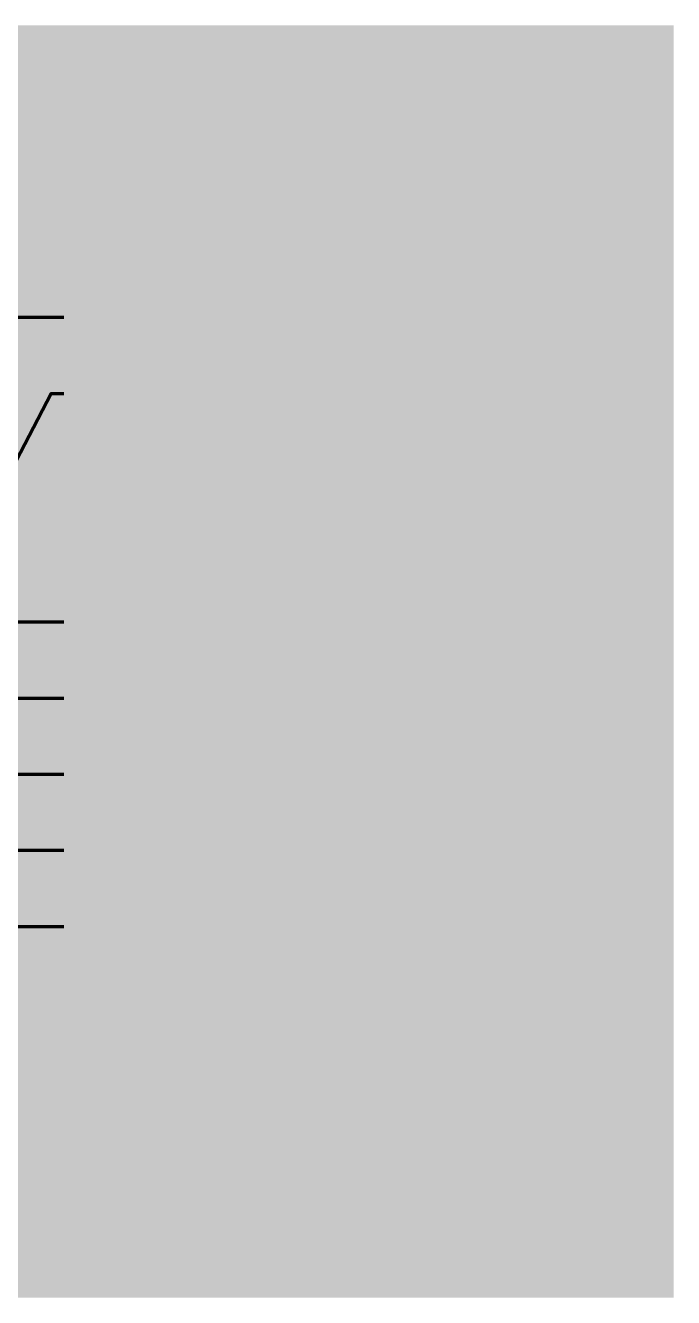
# Model space of a CAD drawing. Header units: millimetres. Extents: x 0 to 207, y 0 to 141.
# Drawn here: x 134.7 to 206.7, y 0 to 141.5 of the extents above; entities that cross this region are included whole.
import ezdxf

# ---------------------------------------------------------------- set-up
doc = ezdxf.new("R2010")
doc.units = ezdxf.units.MM

msp = doc.modelspace()

# ---------------------------------------------------------------- hatches: boundary and pattern name
at = {"true_color": 0xffffff, "transparency": 33554687}
msp.add_hatch(color=7, dxfattribs=at).paths.add_polyline_path([(206.73, 141.46), (206.73, 0), (0, 0), (0, 141.46)], flags=0)
at = {"true_color": 0xe2763a, "transparency": 33554687}
h = msp.add_hatch(color=23, dxfattribs=at)
h.paths.add_polyline_path([(148.57, 112.04), (149.42, 112.04), (149.42, 111.47), (148.57, 111.47)], flags=0)
h.paths.add_polyline_path([(148.57, 111.2), (149.42, 111.2), (149.42, 109.01), (148.57, 109.01)], flags=0)
h = msp.add_hatch(color=23, dxfattribs=at)
edge = h.paths.add_edge_path(flags=0)
edge.add_spline(control_points=[(150.97, 112.04), (150.97, 112.04), (150.97, 111.2), (150.97, 111.2), (150.97, 111.2), (151.43, 111.2), (151.43, 111.2), (151.43, 111.2), (151.43, 110.59), (151.43, 110.59), (151.43, 110.59), (150.97, 110.59), (150.97, 110.59), (150.97, 110.59), (150.97, 109.81), (150.97, 109.81), (150.97, 109.72), (150.98, 109.65), (150.99, 109.62), (151.02, 109.58), (151.07, 109.55), (151.14, 109.55), (151.2, 109.55), (151.29, 109.57), (151.4, 109.61), (151.4, 109.61), (151.46, 109.03), (151.46, 109.03), (151.25, 108.98), (151.06, 108.96), (150.88, 108.96), (150.67, 108.96), (150.51, 108.99), (150.42, 109.04), (150.32, 109.09), (150.24, 109.17), (150.2, 109.28), (150.15, 109.39), (150.12, 109.57), (150.12, 109.82), (150.12, 109.82), (150.12, 110.59), (150.12, 110.59), (150.12, 110.59), (149.81, 110.59), (149.81, 110.59), (149.81, 110.59), (149.81, 111.2), (149.81, 111.2), (149.81, 111.2), (150.12, 111.2), (150.12, 111.2), (150.12, 111.2), (150.12, 111.61), (150.12, 111.61), (150.12, 111.61), (150.97, 112.04), (150.97, 112.04)], knot_values=[0, 0, 0, 0, 1, 1, 1, 2, 2, 2, 3, 3, 3, 4, 4, 4, 5, 5, 5, 6, 6, 6, 7, 7, 7, 8, 8, 8, 9, 9, 9, 10, 10, 10, 11, 11, 11, 12, 12, 12, 13, 13, 13, 14, 14, 14, 15, 15, 15, 16, 16, 16, 17, 17, 17, 18, 18, 18, 19, 19, 19, 19], degree=3, periodic=1)
h = msp.add_hatch(color=23, dxfattribs=at)
edge = h.paths.add_edge_path(flags=0)
edge.add_spline(control_points=[(154.58, 112.04), (154.58, 112.04), (155.42, 112.04), (155.42, 112.04), (155.42, 112.04), (155.42, 110.92), (155.42, 110.92), (155.54, 111.04), (155.65, 111.13), (155.77, 111.18), (155.88, 111.23), (156.01, 111.25), (156.17, 111.25), (156.39, 111.25), (156.58, 111.18), (156.71, 111.04), (156.84, 110.91), (156.9, 110.69), (156.9, 110.4), (156.9, 110.4), (156.9, 109.01), (156.9, 109.01), (156.9, 109.01), (156.06, 109.01), (156.06, 109.01), (156.06, 109.01), (156.06, 110.22), (156.06, 110.22), (156.06, 110.35), (156.03, 110.45), (155.98, 110.51), (155.93, 110.57), (155.86, 110.59), (155.77, 110.59), (155.67, 110.59), (155.58, 110.56), (155.52, 110.48), (155.46, 110.4), (155.42, 110.26), (155.42, 110.06), (155.42, 110.06), (155.42, 109.01), (155.42, 109.01), (155.42, 109.01), (154.58, 109.01), (154.58, 109.01), (154.58, 109.01), (154.58, 112.04), (154.58, 112.04)], knot_values=[0, 0, 0, 0, 1, 1, 1, 2, 2, 2, 3, 3, 3, 4, 4, 4, 5, 5, 5, 6, 6, 6, 7, 7, 7, 8, 8, 8, 9, 9, 9, 10, 10, 10, 11, 11, 11, 12, 12, 12, 13, 13, 13, 14, 14, 14, 15, 15, 15, 16, 16, 16, 16], degree=3, periodic=1)
h = msp.add_hatch(color=23, dxfattribs=at)
edge = h.paths.add_edge_path(flags=0)
edge.add_spline(control_points=[(159.23, 112.09), (159.23, 112.09), (159.23, 109.01), (159.23, 109.01), (159.23, 109.01), (158.38, 109.01), (158.38, 109.01), (158.38, 109.01), (158.38, 111.03), (158.38, 111.03), (158.24, 110.92), (158.11, 110.84), (157.98, 110.77), (157.85, 110.71), (157.69, 110.65), (157.5, 110.59), (157.5, 110.59), (157.5, 111.28), (157.5, 111.28), (157.78, 111.37), (158.01, 111.48), (158.17, 111.61), (158.32, 111.74), (158.45, 111.9), (158.54, 112.09), (158.54, 112.09), (159.23, 112.09), (159.23, 112.09)], knot_values=[0, 0, 0, 0, 1, 1, 1, 2, 2, 2, 3, 3, 3, 4, 4, 4, 5, 5, 5, 6, 6, 6, 7, 7, 7, 8, 8, 8, 9, 9, 9, 9], degree=3, periodic=1)
h = msp.add_hatch(color=23, dxfattribs=at)
edge = h.paths.add_edge_path(flags=0)
edge.add_spline(control_points=[(162.38, 111.16), (162.38, 111.16), (161.58, 111.3), (161.58, 111.3), (161.65, 111.56), (161.78, 111.75), (161.96, 111.89), (162.15, 112.02), (162.42, 112.09), (162.76, 112.09), (163.16, 112.09), (163.44, 112.02), (163.62, 111.87), (163.8, 111.72), (163.88, 111.54), (163.88, 111.31), (163.88, 111.18), (163.85, 111.06), (163.78, 110.96), (163.71, 110.85), (163.6, 110.76), (163.45, 110.68), (163.57, 110.65), (163.66, 110.62), (163.72, 110.58), (163.82, 110.52), (163.9, 110.43), (163.96, 110.33), (164.01, 110.23), (164.04, 110.11), (164.04, 109.97), (164.04, 109.79), (163.99, 109.62), (163.9, 109.46), (163.81, 109.3), (163.68, 109.18), (163.5, 109.09), (163.33, 109), (163.1, 108.96), (162.82, 108.96), (162.54, 108.96), (162.32, 108.99), (162.17, 109.05), (162.01, 109.12), (161.88, 109.21), (161.77, 109.34), (161.67, 109.46), (161.59, 109.62), (161.54, 109.81), (161.54, 109.81), (162.38, 109.92), (162.38, 109.92), (162.41, 109.75), (162.46, 109.63), (162.53, 109.57), (162.6, 109.5), (162.69, 109.47), (162.8, 109.47), (162.91, 109.47), (163, 109.51), (163.08, 109.59), (163.15, 109.68), (163.19, 109.79), (163.19, 109.92), (163.19, 110.06), (163.16, 110.17), (163.08, 110.25), (163.01, 110.33), (162.91, 110.37), (162.79, 110.37), (162.72, 110.37), (162.63, 110.35), (162.52, 110.32), (162.52, 110.32), (162.56, 110.92), (162.56, 110.92), (162.61, 110.91), (162.64, 110.91), (162.67, 110.91), (162.78, 110.91), (162.87, 110.94), (162.95, 111.01), (163.02, 111.08), (163.06, 111.17), (163.06, 111.26), (163.06, 111.36), (163.03, 111.43), (162.97, 111.48), (162.92, 111.54), (162.84, 111.57), (162.75, 111.57), (162.65, 111.57), (162.57, 111.54), (162.5, 111.48), (162.44, 111.42), (162.4, 111.31), (162.38, 111.16)], knot_values=[0, 0, 0, 0, 1, 1, 1, 2, 2, 2, 3, 3, 3, 4, 4, 4, 5, 5, 5, 6, 6, 6, 7, 7, 7, 8, 8, 8, 9, 9, 9, 10, 10, 10, 11, 11, 11, 12, 12, 12, 13, 13, 13, 14, 14, 14, 15, 15, 15, 16, 16, 16, 17, 17, 17, 18, 18, 18, 19, 19, 19, 20, 20, 20, 21, 21, 21, 22, 22, 22, 23, 23, 23, 24, 24, 24, 25, 25, 25, 26, 26, 26, 27, 27, 27, 28, 28, 28, 29, 29, 29, 30, 30, 30, 31, 31, 31, 32, 32, 32, 32], degree=3, periodic=1)
h = msp.add_hatch(color=23, dxfattribs=at)
edge = h.paths.add_edge_path(flags=0)
edge.add_spline(control_points=[(141.92, 109.62), (141.92, 109.62), (142.76, 109.7), (142.76, 109.7), (142.79, 109.6), (142.84, 109.53), (142.9, 109.48), (142.96, 109.44), (143.05, 109.42), (143.15, 109.42), (143.26, 109.42), (143.35, 109.44), (143.41, 109.49), (143.46, 109.53), (143.48, 109.57), (143.48, 109.63), (143.48, 109.69), (143.45, 109.73), (143.39, 109.77), (143.34, 109.79), (143.22, 109.82), (143.03, 109.85), (142.74, 109.9), (142.53, 109.95), (142.42, 109.99), (142.31, 110.04), (142.21, 110.11), (142.13, 110.21), (142.05, 110.32), (142.02, 110.44), (142.02, 110.57), (142.02, 110.71), (142.06, 110.84), (142.14, 110.94), (142.23, 111.05), (142.34, 111.12), (142.49, 111.18), (142.64, 111.23), (142.83, 111.25), (143.08, 111.25), (143.34, 111.25), (143.54, 111.23), (143.66, 111.19), (143.79, 111.15), (143.89, 111.09), (143.97, 111.01), (144.06, 110.92), (144.13, 110.81), (144.18, 110.67), (144.18, 110.67), (143.38, 110.59), (143.38, 110.59), (143.36, 110.66), (143.33, 110.71), (143.28, 110.74), (143.21, 110.79), (143.13, 110.81), (143.04, 110.81), (142.95, 110.81), (142.88, 110.79), (142.83, 110.76), (142.79, 110.72), (142.77, 110.68), (142.77, 110.64), (142.77, 110.58), (142.8, 110.54), (142.85, 110.51), (142.91, 110.49), (143.03, 110.46), (143.21, 110.44), (143.49, 110.41), (143.7, 110.36), (143.83, 110.31), (143.97, 110.25), (144.07, 110.17), (144.15, 110.07), (144.22, 109.96), (144.26, 109.85), (144.26, 109.72), (144.26, 109.59), (144.22, 109.47), (144.14, 109.35), (144.06, 109.23), (143.94, 109.14), (143.78, 109.07), (143.61, 108.99), (143.39, 108.96), (143.11, 108.96), (142.71, 108.96), (142.42, 109.02), (142.25, 109.13), (142.08, 109.24), (141.97, 109.41), (141.92, 109.62)], knot_values=[0, 0, 0, 0, 1, 1, 1, 2, 2, 2, 3, 3, 3, 4, 4, 4, 5, 5, 5, 6, 6, 6, 7, 7, 7, 8, 8, 8, 9, 9, 9, 10, 10, 10, 11, 11, 11, 12, 12, 12, 13, 13, 13, 14, 14, 14, 15, 15, 15, 16, 16, 16, 17, 17, 17, 18, 18, 18, 19, 19, 19, 20, 20, 20, 21, 21, 21, 22, 22, 22, 23, 23, 23, 24, 24, 24, 25, 25, 25, 26, 26, 26, 27, 27, 27, 28, 28, 28, 29, 29, 29, 30, 30, 30, 31, 31, 31, 31], degree=3, periodic=1)
msp.add_hatch(color=23, dxfattribs=at).paths.add_polyline_path([(144.3, 111.2), (145.11, 111.2), (145.47, 109.82), (145.91, 111.2), (146.67, 111.2), (147.14, 109.82), (147.49, 111.2), (148.3, 111.2), (147.49, 109.01), (146.74, 109.01), (146.3, 110.33), (145.87, 109.01), (145.11, 109.01)], flags=0)
h = msp.add_hatch(color=23, dxfattribs=at)
edge = h.paths.add_edge_path(flags=0)
edge.add_spline(control_points=[(153.47, 109.87), (153.47, 109.87), (154.27, 109.78), (154.27, 109.78), (154.22, 109.61), (154.15, 109.47), (154.05, 109.34), (153.95, 109.22), (153.82, 109.13), (153.67, 109.06), (153.51, 108.99), (153.31, 108.96), (153.07, 108.96), (152.84, 108.96), (152.64, 108.98), (152.49, 109.02), (152.33, 109.07), (152.2, 109.14), (152.09, 109.23), (151.98, 109.33), (151.89, 109.45), (151.83, 109.58), (151.76, 109.71), (151.73, 109.88), (151.73, 110.1), (151.73, 110.32), (151.77, 110.51), (151.85, 110.66), (151.9, 110.77), (151.98, 110.87), (152.08, 110.96), (152.18, 111.04), (152.28, 111.11), (152.38, 111.15), (152.54, 111.22), (152.75, 111.25), (153.01, 111.25), (153.37, 111.25), (153.64, 111.19), (153.83, 111.06), (154.02, 110.93), (154.15, 110.75), (154.23, 110.5), (154.23, 110.5), (153.43, 110.39), (153.43, 110.39), (153.41, 110.49), (153.36, 110.56), (153.3, 110.61), (153.23, 110.65), (153.14, 110.68), (153.03, 110.68), (152.9, 110.68), (152.78, 110.63), (152.7, 110.53), (152.61, 110.43), (152.57, 110.28), (152.57, 110.07), (152.57, 109.89), (152.61, 109.76), (152.7, 109.66), (152.78, 109.57), (152.89, 109.52), (153.02, 109.52), (153.13, 109.52), (153.23, 109.55), (153.3, 109.61), (153.38, 109.66), (153.43, 109.75), (153.47, 109.87)], knot_values=[0, 0, 0, 0, 1, 1, 1, 2, 2, 2, 3, 3, 3, 4, 4, 4, 5, 5, 5, 6, 6, 6, 7, 7, 7, 8, 8, 8, 9, 9, 9, 10, 10, 10, 11, 11, 11, 12, 12, 12, 13, 13, 13, 14, 14, 14, 15, 15, 15, 16, 16, 16, 17, 17, 17, 18, 18, 18, 19, 19, 19, 20, 20, 20, 21, 21, 21, 22, 22, 22, 23, 23, 23, 23], degree=3, periodic=1)
at = {"true_color": 0x000000, "transparency": 33554687}
h = msp.add_hatch(color=18, dxfattribs=at)
edge = h.paths.add_edge_path(flags=0)
edge.add_spline(control_points=[(142.33, 103.57), (142.33, 103.57), (144.33, 103.57), (144.33, 103.57), (144.33, 103.57), (144.33, 102.9), (144.33, 102.9), (144.33, 102.9), (142.98, 102.9), (142.98, 102.9), (142.98, 102.9), (142.9, 102.45), (142.9, 102.45), (143, 102.49), (143.09, 102.52), (143.18, 102.54), (143.27, 102.57), (143.36, 102.58), (143.45, 102.58), (143.76, 102.58), (144, 102.49), (144.19, 102.3), (144.38, 102.12), (144.47, 101.89), (144.47, 101.61), (144.47, 101.41), (144.43, 101.23), (144.33, 101.05), (144.23, 100.87), (144.09, 100.73), (143.92, 100.63), (143.74, 100.54), (143.51, 100.49), (143.23, 100.49), (143.03, 100.49), (142.86, 100.51), (142.72, 100.55), (142.57, 100.58), (142.45, 100.64), (142.35, 100.72), (142.25, 100.79), (142.17, 100.88), (142.11, 100.97), (142.05, 101.07), (142, 101.19), (141.96, 101.33), (141.96, 101.33), (142.81, 101.42), (142.81, 101.42), (142.83, 101.28), (142.88, 101.18), (142.95, 101.11), (143.03, 101.04), (143.12, 101), (143.22, 101), (143.34, 101), (143.44, 101.05), (143.51, 101.14), (143.59, 101.22), (143.63, 101.36), (143.63, 101.53), (143.63, 101.71), (143.59, 101.85), (143.51, 101.93), (143.43, 102.01), (143.33, 102.06), (143.2, 102.06), (143.12, 102.06), (143.04, 102.04), (142.97, 102), (142.91, 101.97), (142.85, 101.92), (142.78, 101.84), (142.78, 101.84), (142.06, 101.94), (142.06, 101.94), (142.06, 101.94), (142.33, 103.57), (142.33, 103.57)], knot_values=[0, 0, 0, 0, 1, 1, 1, 2, 2, 2, 3, 3, 3, 4, 4, 4, 5, 5, 5, 6, 6, 6, 7, 7, 7, 8, 8, 8, 9, 9, 9, 10, 10, 10, 11, 11, 11, 12, 12, 12, 13, 13, 13, 14, 14, 14, 15, 15, 15, 16, 16, 16, 17, 17, 17, 18, 18, 18, 19, 19, 19, 20, 20, 20, 21, 21, 21, 22, 22, 22, 23, 23, 23, 24, 24, 24, 25, 25, 25, 26, 26, 26, 26], degree=3, periodic=1)
for points in [[(144.95, 103.57), (145.89, 103.57), (145.89, 102.43), (146.87, 103.57), (148.12, 103.57), (147.01, 102.43), (148.17, 100.54), (147.01, 100.54), (146.37, 101.79), (145.89, 101.28), (145.89, 100.54), (144.95, 100.54)], [(144.3, 68.87), (145.11, 68.87), (145.47, 67.49), (145.91, 68.87), (146.67, 68.87), (147.14, 67.49), (147.49, 68.87), (148.3, 68.87), (147.49, 66.67), (146.74, 66.67), (146.3, 68), (145.87, 66.67), (145.11, 66.67)]]:
    msp.add_hatch(color=18, dxfattribs=at).paths.add_polyline_path(points, flags=0)
h = msp.add_hatch(color=18, dxfattribs=at)
edge = h.paths.add_edge_path(flags=0)
edge.add_spline(control_points=[(151.66, 103.62), (151.66, 103.62), (151.66, 100.54), (151.66, 100.54), (151.66, 100.54), (150.81, 100.54), (150.81, 100.54), (150.81, 100.54), (150.81, 102.56), (150.81, 102.56), (150.67, 102.46), (150.54, 102.37), (150.41, 102.31), (150.28, 102.24), (150.12, 102.18), (149.92, 102.12), (149.92, 102.12), (149.92, 102.81), (149.92, 102.81), (150.21, 102.9), (150.43, 103.01), (150.59, 103.14), (150.75, 103.27), (150.87, 103.43), (150.96, 103.62), (150.96, 103.62), (151.66, 103.62), (151.66, 103.62)], knot_values=[0, 0, 0, 0, 1, 1, 1, 2, 2, 2, 3, 3, 3, 4, 4, 4, 5, 5, 5, 6, 6, 6, 7, 7, 7, 8, 8, 8, 9, 9, 9, 9], degree=3, periodic=1)
at = {"true_color": 0x58c79e, "transparency": 33554687}
h = msp.add_hatch(color=113, dxfattribs=at)
h.paths.add_polyline_path([(148.57, 77.34), (149.42, 77.34), (149.42, 75.14), (148.57, 75.14)], flags=0)
h.paths.add_polyline_path([(148.57, 78.17), (149.42, 78.17), (149.42, 77.6), (148.57, 77.6)], flags=0)
h = msp.add_hatch(color=113, dxfattribs=at)
edge = h.paths.add_edge_path(flags=0)
edge.add_spline(control_points=[(150.97, 78.17), (150.97, 78.17), (150.97, 77.34), (150.97, 77.34), (150.97, 77.34), (151.43, 77.34), (151.43, 77.34), (151.43, 77.34), (151.43, 76.72), (151.43, 76.72), (151.43, 76.72), (150.97, 76.72), (150.97, 76.72), (150.97, 76.72), (150.97, 75.94), (150.97, 75.94), (150.97, 75.85), (150.98, 75.79), (150.99, 75.76), (151.02, 75.71), (151.07, 75.69), (151.14, 75.69), (151.2, 75.69), (151.29, 75.71), (151.4, 75.74), (151.4, 75.74), (151.46, 75.16), (151.46, 75.16), (151.25, 75.11), (151.06, 75.09), (150.88, 75.09), (150.67, 75.09), (150.51, 75.12), (150.42, 75.17), (150.32, 75.23), (150.24, 75.31), (150.2, 75.42), (150.15, 75.53), (150.12, 75.7), (150.12, 75.95), (150.12, 75.95), (150.12, 76.72), (150.12, 76.72), (150.12, 76.72), (149.81, 76.72), (149.81, 76.72), (149.81, 76.72), (149.81, 77.34), (149.81, 77.34), (149.81, 77.34), (150.12, 77.34), (150.12, 77.34), (150.12, 77.34), (150.12, 77.74), (150.12, 77.74), (150.12, 77.74), (150.97, 78.17), (150.97, 78.17)], knot_values=[0, 0, 0, 0, 1, 1, 1, 2, 2, 2, 3, 3, 3, 4, 4, 4, 5, 5, 5, 6, 6, 6, 7, 7, 7, 8, 8, 8, 9, 9, 9, 10, 10, 10, 11, 11, 11, 12, 12, 12, 13, 13, 13, 14, 14, 14, 15, 15, 15, 16, 16, 16, 17, 17, 17, 18, 18, 18, 19, 19, 19, 19], degree=3, periodic=1)
h = msp.add_hatch(color=113, dxfattribs=at)
edge = h.paths.add_edge_path(flags=0)
edge.add_spline(control_points=[(154.58, 78.17), (154.58, 78.17), (155.42, 78.17), (155.42, 78.17), (155.42, 78.17), (155.42, 77.06), (155.42, 77.06), (155.54, 77.17), (155.65, 77.26), (155.77, 77.31), (155.88, 77.36), (156.01, 77.39), (156.17, 77.39), (156.39, 77.39), (156.58, 77.32), (156.71, 77.18), (156.84, 77.04), (156.9, 76.82), (156.9, 76.54), (156.9, 76.54), (156.9, 75.14), (156.9, 75.14), (156.9, 75.14), (156.06, 75.14), (156.06, 75.14), (156.06, 75.14), (156.06, 76.35), (156.06, 76.35), (156.06, 76.49), (156.03, 76.58), (155.98, 76.64), (155.93, 76.7), (155.86, 76.73), (155.77, 76.73), (155.67, 76.73), (155.58, 76.69), (155.52, 76.61), (155.46, 76.53), (155.42, 76.4), (155.42, 76.2), (155.42, 76.2), (155.42, 75.14), (155.42, 75.14), (155.42, 75.14), (154.58, 75.14), (154.58, 75.14), (154.58, 75.14), (154.58, 78.17), (154.58, 78.17)], knot_values=[0, 0, 0, 0, 1, 1, 1, 2, 2, 2, 3, 3, 3, 4, 4, 4, 5, 5, 5, 6, 6, 6, 7, 7, 7, 8, 8, 8, 9, 9, 9, 10, 10, 10, 11, 11, 11, 12, 12, 12, 13, 13, 13, 14, 14, 14, 15, 15, 15, 16, 16, 16, 16], degree=3, periodic=1)
h = msp.add_hatch(color=113, dxfattribs=at)
edge = h.paths.add_edge_path(flags=0)
edge.add_spline(control_points=[(159.23, 78.22), (159.23, 78.22), (159.23, 75.14), (159.23, 75.14), (159.23, 75.14), (158.38, 75.14), (158.38, 75.14), (158.38, 75.14), (158.38, 77.16), (158.38, 77.16), (158.24, 77.06), (158.11, 76.97), (157.98, 76.91), (157.85, 76.84), (157.69, 76.78), (157.5, 76.72), (157.5, 76.72), (157.5, 77.41), (157.5, 77.41), (157.78, 77.5), (158.01, 77.61), (158.17, 77.74), (158.32, 77.87), (158.45, 78.03), (158.54, 78.22), (158.54, 78.22), (159.23, 78.22), (159.23, 78.22)], knot_values=[0, 0, 0, 0, 1, 1, 1, 2, 2, 2, 3, 3, 3, 4, 4, 4, 5, 5, 5, 6, 6, 6, 7, 7, 7, 8, 8, 8, 9, 9, 9, 9], degree=3, periodic=1)
h = msp.add_hatch(color=113, dxfattribs=at)
edge = h.paths.add_edge_path(flags=0)
edge.add_spline(control_points=[(164.03, 75.14), (164.03, 75.14), (161.5, 75.14), (161.5, 75.14), (161.53, 75.39), (161.62, 75.63), (161.76, 75.85), (161.91, 76.07), (162.18, 76.32), (162.59, 76.62), (162.84, 76.81), (162.99, 76.95), (163.06, 77.04), (163.13, 77.14), (163.17, 77.23), (163.17, 77.31), (163.17, 77.4), (163.13, 77.48), (163.06, 77.55), (162.99, 77.61), (162.91, 77.65), (162.81, 77.65), (162.7, 77.65), (162.61, 77.61), (162.54, 77.55), (162.47, 77.48), (162.43, 77.36), (162.4, 77.19), (162.4, 77.19), (161.56, 77.26), (161.56, 77.26), (161.59, 77.49), (161.65, 77.68), (161.74, 77.81), (161.83, 77.94), (161.96, 78.05), (162.12, 78.12), (162.28, 78.19), (162.5, 78.22), (162.78, 78.22), (163.08, 78.22), (163.31, 78.19), (163.47, 78.12), (163.64, 78.05), (163.77, 77.95), (163.86, 77.81), (163.96, 77.67), (164, 77.51), (164, 77.34), (164, 77.16), (163.95, 76.98), (163.84, 76.81), (163.73, 76.64), (163.54, 76.46), (163.25, 76.26), (163.08, 76.14), (162.97, 76.06), (162.91, 76.01), (162.85, 75.97), (162.79, 75.9), (162.71, 75.83), (162.71, 75.83), (164.03, 75.83), (164.03, 75.83), (164.03, 75.83), (164.03, 75.14), (164.03, 75.14)], knot_values=[0, 0, 0, 0, 1, 1, 1, 2, 2, 2, 3, 3, 3, 4, 4, 4, 5, 5, 5, 6, 6, 6, 7, 7, 7, 8, 8, 8, 9, 9, 9, 10, 10, 10, 11, 11, 11, 12, 12, 12, 13, 13, 13, 14, 14, 14, 15, 15, 15, 16, 16, 16, 17, 17, 17, 18, 18, 18, 19, 19, 19, 20, 20, 20, 21, 21, 21, 22, 22, 22, 22], degree=3, periodic=1)
h = msp.add_hatch(color=113, dxfattribs=at)
edge = h.paths.add_edge_path(flags=0)
edge.add_spline(control_points=[(141.92, 75.75), (141.92, 75.75), (142.76, 75.83), (142.76, 75.83), (142.79, 75.73), (142.84, 75.66), (142.9, 75.62), (142.96, 75.57), (143.05, 75.55), (143.15, 75.55), (143.26, 75.55), (143.35, 75.58), (143.41, 75.63), (143.46, 75.66), (143.48, 75.71), (143.48, 75.76), (143.48, 75.82), (143.45, 75.87), (143.39, 75.9), (143.34, 75.92), (143.22, 75.95), (143.03, 75.99), (142.74, 76.04), (142.53, 76.08), (142.42, 76.13), (142.31, 76.17), (142.21, 76.24), (142.13, 76.35), (142.05, 76.45), (142.02, 76.57), (142.02, 76.7), (142.02, 76.85), (142.06, 76.97), (142.14, 77.07), (142.23, 77.18), (142.34, 77.26), (142.49, 77.31), (142.64, 77.36), (142.83, 77.39), (143.08, 77.39), (143.34, 77.39), (143.54, 77.37), (143.66, 77.33), (143.79, 77.29), (143.89, 77.22), (143.97, 77.14), (144.06, 77.06), (144.13, 76.94), (144.18, 76.8), (144.18, 76.8), (143.38, 76.72), (143.38, 76.72), (143.36, 76.79), (143.33, 76.84), (143.28, 76.88), (143.21, 76.92), (143.13, 76.94), (143.04, 76.94), (142.95, 76.94), (142.88, 76.93), (142.83, 76.89), (142.79, 76.86), (142.77, 76.82), (142.77, 76.77), (142.77, 76.72), (142.8, 76.67), (142.85, 76.65), (142.91, 76.62), (143.03, 76.59), (143.21, 76.57), (143.49, 76.54), (143.7, 76.5), (143.83, 76.44), (143.97, 76.38), (144.07, 76.3), (144.15, 76.2), (144.22, 76.09), (144.26, 75.98), (144.26, 75.85), (144.26, 75.73), (144.22, 75.6), (144.14, 75.48), (144.06, 75.36), (143.94, 75.27), (143.78, 75.2), (143.61, 75.13), (143.39, 75.09), (143.11, 75.09), (142.71, 75.09), (142.42, 75.15), (142.25, 75.26), (142.08, 75.38), (141.97, 75.54), (141.92, 75.75)], knot_values=[0, 0, 0, 0, 1, 1, 1, 2, 2, 2, 3, 3, 3, 4, 4, 4, 5, 5, 5, 6, 6, 6, 7, 7, 7, 8, 8, 8, 9, 9, 9, 10, 10, 10, 11, 11, 11, 12, 12, 12, 13, 13, 13, 14, 14, 14, 15, 15, 15, 16, 16, 16, 17, 17, 17, 18, 18, 18, 19, 19, 19, 20, 20, 20, 21, 21, 21, 22, 22, 22, 23, 23, 23, 24, 24, 24, 25, 25, 25, 26, 26, 26, 27, 27, 27, 28, 28, 28, 29, 29, 29, 30, 30, 30, 31, 31, 31, 31], degree=3, periodic=1)
msp.add_hatch(color=113, dxfattribs=at).paths.add_polyline_path([(144.3, 77.34), (145.11, 77.34), (145.47, 75.95), (145.91, 77.34), (146.67, 77.34), (147.14, 75.95), (147.49, 77.34), (148.3, 77.34), (147.49, 75.14), (146.74, 75.14), (146.3, 76.46), (145.87, 75.14), (145.11, 75.14)], flags=0)
h = msp.add_hatch(color=113, dxfattribs=at)
edge = h.paths.add_edge_path(flags=0)
edge.add_spline(control_points=[(153.47, 76), (153.47, 76), (154.27, 75.91), (154.27, 75.91), (154.22, 75.74), (154.15, 75.6), (154.05, 75.48), (153.95, 75.36), (153.82, 75.26), (153.67, 75.19), (153.51, 75.13), (153.31, 75.09), (153.07, 75.09), (152.84, 75.09), (152.64, 75.11), (152.49, 75.16), (152.33, 75.2), (152.2, 75.27), (152.09, 75.37), (151.98, 75.46), (151.89, 75.58), (151.83, 75.71), (151.76, 75.84), (151.73, 76.01), (151.73, 76.23), (151.73, 76.46), (151.77, 76.64), (151.85, 76.79), (151.9, 76.9), (151.98, 77), (152.08, 77.09), (152.18, 77.18), (152.28, 77.24), (152.38, 77.29), (152.54, 77.35), (152.75, 77.39), (153.01, 77.39), (153.37, 77.39), (153.64, 77.32), (153.83, 77.19), (154.02, 77.07), (154.15, 76.88), (154.23, 76.63), (154.23, 76.63), (153.43, 76.53), (153.43, 76.53), (153.41, 76.62), (153.36, 76.69), (153.3, 76.74), (153.23, 76.79), (153.14, 76.81), (153.03, 76.81), (152.9, 76.81), (152.78, 76.76), (152.7, 76.66), (152.61, 76.56), (152.57, 76.41), (152.57, 76.21), (152.57, 76.03), (152.61, 75.89), (152.7, 75.8), (152.78, 75.7), (152.89, 75.66), (153.02, 75.66), (153.13, 75.66), (153.23, 75.68), (153.3, 75.74), (153.38, 75.8), (153.43, 75.88), (153.47, 76)], knot_values=[0, 0, 0, 0, 1, 1, 1, 2, 2, 2, 3, 3, 3, 4, 4, 4, 5, 5, 5, 6, 6, 6, 7, 7, 7, 8, 8, 8, 9, 9, 9, 10, 10, 10, 11, 11, 11, 12, 12, 12, 13, 13, 13, 14, 14, 14, 15, 15, 15, 16, 16, 16, 17, 17, 17, 18, 18, 18, 19, 19, 19, 20, 20, 20, 21, 21, 21, 22, 22, 22, 23, 23, 23, 23], degree=3, periodic=1)
at = {"true_color": 0x000000, "transparency": 33554687}
h = msp.add_hatch(color=18, dxfattribs=at)
h.paths.add_polyline_path([(148.57, 69.71), (149.42, 69.71), (149.42, 69.13), (148.57, 69.13)], flags=0)
h.paths.add_polyline_path([(148.57, 68.87), (149.42, 68.87), (149.42, 66.67), (148.57, 66.67)], flags=0)
h = msp.add_hatch(color=18, dxfattribs=at)
edge = h.paths.add_edge_path(flags=0)
edge.add_spline(control_points=[(150.97, 69.71), (150.97, 69.71), (150.97, 68.87), (150.97, 68.87), (150.97, 68.87), (151.43, 68.87), (151.43, 68.87), (151.43, 68.87), (151.43, 68.25), (151.43, 68.25), (151.43, 68.25), (150.97, 68.25), (150.97, 68.25), (150.97, 68.25), (150.97, 67.48), (150.97, 67.48), (150.97, 67.38), (150.98, 67.32), (150.99, 67.29), (151.02, 67.24), (151.07, 67.22), (151.14, 67.22), (151.2, 67.22), (151.29, 67.24), (151.4, 67.27), (151.4, 67.27), (151.46, 66.69), (151.46, 66.69), (151.25, 66.65), (151.06, 66.63), (150.88, 66.63), (150.67, 66.63), (150.51, 66.65), (150.42, 66.71), (150.32, 66.76), (150.24, 66.84), (150.2, 66.95), (150.15, 67.06), (150.12, 67.24), (150.12, 67.48), (150.12, 67.48), (150.12, 68.25), (150.12, 68.25), (150.12, 68.25), (149.81, 68.25), (149.81, 68.25), (149.81, 68.25), (149.81, 68.87), (149.81, 68.87), (149.81, 68.87), (150.12, 68.87), (150.12, 68.87), (150.12, 68.87), (150.12, 69.27), (150.12, 69.27), (150.12, 69.27), (150.97, 69.71), (150.97, 69.71)], knot_values=[0, 0, 0, 0, 1, 1, 1, 2, 2, 2, 3, 3, 3, 4, 4, 4, 5, 5, 5, 6, 6, 6, 7, 7, 7, 8, 8, 8, 9, 9, 9, 10, 10, 10, 11, 11, 11, 12, 12, 12, 13, 13, 13, 14, 14, 14, 15, 15, 15, 16, 16, 16, 17, 17, 17, 18, 18, 18, 19, 19, 19, 19], degree=3, periodic=1)
h = msp.add_hatch(color=18, dxfattribs=at)
edge = h.paths.add_edge_path(flags=0)
edge.add_spline(control_points=[(154.58, 69.71), (154.58, 69.71), (155.42, 69.71), (155.42, 69.71), (155.42, 69.71), (155.42, 68.59), (155.42, 68.59), (155.54, 68.71), (155.65, 68.79), (155.77, 68.84), (155.88, 68.89), (156.01, 68.92), (156.17, 68.92), (156.39, 68.92), (156.58, 68.85), (156.71, 68.71), (156.84, 68.57), (156.9, 68.36), (156.9, 68.07), (156.9, 68.07), (156.9, 66.67), (156.9, 66.67), (156.9, 66.67), (156.06, 66.67), (156.06, 66.67), (156.06, 66.67), (156.06, 67.88), (156.06, 67.88), (156.06, 68.02), (156.03, 68.12), (155.98, 68.17), (155.93, 68.23), (155.86, 68.26), (155.77, 68.26), (155.67, 68.26), (155.58, 68.22), (155.52, 68.14), (155.46, 68.07), (155.42, 67.93), (155.42, 67.73), (155.42, 67.73), (155.42, 66.67), (155.42, 66.67), (155.42, 66.67), (154.58, 66.67), (154.58, 66.67), (154.58, 66.67), (154.58, 69.71), (154.58, 69.71)], knot_values=[0, 0, 0, 0, 1, 1, 1, 2, 2, 2, 3, 3, 3, 4, 4, 4, 5, 5, 5, 6, 6, 6, 7, 7, 7, 8, 8, 8, 9, 9, 9, 10, 10, 10, 11, 11, 11, 12, 12, 12, 13, 13, 13, 14, 14, 14, 15, 15, 15, 16, 16, 16, 16], degree=3, periodic=1)
h = msp.add_hatch(color=18, dxfattribs=at)
edge = h.paths.add_edge_path(flags=0)
edge.add_spline(control_points=[(159.23, 69.76), (159.23, 69.76), (159.23, 66.67), (159.23, 66.67), (159.23, 66.67), (158.38, 66.67), (158.38, 66.67), (158.38, 66.67), (158.38, 68.69), (158.38, 68.69), (158.24, 68.59), (158.11, 68.51), (157.98, 68.44), (157.85, 68.38), (157.69, 68.31), (157.5, 68.25), (157.5, 68.25), (157.5, 68.94), (157.5, 68.94), (157.78, 69.04), (158.01, 69.15), (158.17, 69.28), (158.32, 69.41), (158.45, 69.57), (158.54, 69.76), (158.54, 69.76), (159.23, 69.76), (159.23, 69.76)], knot_values=[0, 0, 0, 0, 1, 1, 1, 2, 2, 2, 3, 3, 3, 4, 4, 4, 5, 5, 5, 6, 6, 6, 7, 7, 7, 8, 8, 8, 9, 9, 9, 9], degree=3, periodic=1)
h = msp.add_hatch(color=18, dxfattribs=at)
edge = h.paths.add_edge_path(flags=0)
edge.add_spline(control_points=[(163.47, 69.76), (163.47, 69.76), (163.47, 66.67), (163.47, 66.67), (163.47, 66.67), (162.62, 66.67), (162.62, 66.67), (162.62, 66.67), (162.62, 68.69), (162.62, 68.69), (162.48, 68.59), (162.35, 68.51), (162.22, 68.44), (162.09, 68.38), (161.93, 68.31), (161.73, 68.25), (161.73, 68.25), (161.73, 68.94), (161.73, 68.94), (162.02, 69.04), (162.24, 69.15), (162.4, 69.28), (162.56, 69.41), (162.68, 69.57), (162.77, 69.76), (162.77, 69.76), (163.47, 69.76), (163.47, 69.76)], knot_values=[0, 0, 0, 0, 1, 1, 1, 2, 2, 2, 3, 3, 3, 4, 4, 4, 5, 5, 5, 6, 6, 6, 7, 7, 7, 8, 8, 8, 9, 9, 9, 9], degree=3, periodic=1)
h = msp.add_hatch(color=18, dxfattribs=at)
edge = h.paths.add_edge_path(flags=0)
edge.add_spline(control_points=[(141.92, 67.28), (141.92, 67.28), (142.76, 67.36), (142.76, 67.36), (142.79, 67.26), (142.84, 67.19), (142.9, 67.15), (142.96, 67.11), (143.05, 67.09), (143.15, 67.09), (143.26, 67.09), (143.35, 67.11), (143.41, 67.16), (143.46, 67.19), (143.48, 67.24), (143.48, 67.29), (143.48, 67.35), (143.45, 67.4), (143.39, 67.43), (143.34, 67.46), (143.22, 67.49), (143.03, 67.52), (142.74, 67.57), (142.53, 67.62), (142.42, 67.66), (142.31, 67.7), (142.21, 67.78), (142.13, 67.88), (142.05, 67.98), (142.02, 68.1), (142.02, 68.23), (142.02, 68.38), (142.06, 68.5), (142.14, 68.61), (142.23, 68.71), (142.34, 68.79), (142.49, 68.84), (142.64, 68.89), (142.83, 68.92), (143.08, 68.92), (143.34, 68.92), (143.54, 68.9), (143.66, 68.86), (143.79, 68.82), (143.89, 68.76), (143.97, 68.67), (144.06, 68.59), (144.13, 68.48), (144.18, 68.33), (144.18, 68.33), (143.38, 68.25), (143.38, 68.25), (143.36, 68.32), (143.33, 68.38), (143.28, 68.41), (143.21, 68.45), (143.13, 68.48), (143.04, 68.48), (142.95, 68.48), (142.88, 68.46), (142.83, 68.42), (142.79, 68.39), (142.77, 68.35), (142.77, 68.3), (142.77, 68.25), (142.8, 68.21), (142.85, 68.18), (142.91, 68.15), (143.03, 68.13), (143.21, 68.11), (143.49, 68.07), (143.7, 68.03), (143.83, 67.97), (143.97, 67.92), (144.07, 67.84), (144.15, 67.73), (144.22, 67.63), (144.26, 67.51), (144.26, 67.39), (144.26, 67.26), (144.22, 67.14), (144.14, 67.02), (144.06, 66.9), (143.94, 66.8), (143.78, 66.73), (143.61, 66.66), (143.39, 66.63), (143.11, 66.63), (142.71, 66.63), (142.42, 66.68), (142.25, 66.8), (142.08, 66.91), (141.97, 67.07), (141.92, 67.28)], knot_values=[0, 0, 0, 0, 1, 1, 1, 2, 2, 2, 3, 3, 3, 4, 4, 4, 5, 5, 5, 6, 6, 6, 7, 7, 7, 8, 8, 8, 9, 9, 9, 10, 10, 10, 11, 11, 11, 12, 12, 12, 13, 13, 13, 14, 14, 14, 15, 15, 15, 16, 16, 16, 17, 17, 17, 18, 18, 18, 19, 19, 19, 20, 20, 20, 21, 21, 21, 22, 22, 22, 23, 23, 23, 24, 24, 24, 25, 25, 25, 26, 26, 26, 27, 27, 27, 28, 28, 28, 29, 29, 29, 30, 30, 30, 31, 31, 31, 31], degree=3, periodic=1)
h = msp.add_hatch(color=18, dxfattribs=at)
edge = h.paths.add_edge_path(flags=0)
edge.add_spline(control_points=[(153.47, 67.53), (153.47, 67.53), (154.27, 67.44), (154.27, 67.44), (154.22, 67.28), (154.15, 67.13), (154.05, 67.01), (153.95, 66.89), (153.82, 66.79), (153.67, 66.73), (153.51, 66.66), (153.31, 66.63), (153.07, 66.63), (152.84, 66.63), (152.64, 66.65), (152.49, 66.69), (152.33, 66.73), (152.2, 66.8), (152.09, 66.9), (151.98, 67), (151.89, 67.11), (151.83, 67.24), (151.76, 67.37), (151.73, 67.55), (151.73, 67.76), (151.73, 67.99), (151.77, 68.18), (151.85, 68.33), (151.9, 68.44), (151.98, 68.54), (152.08, 68.62), (152.18, 68.71), (152.28, 68.78), (152.38, 68.82), (152.54, 68.89), (152.75, 68.92), (153.01, 68.92), (153.37, 68.92), (153.64, 68.86), (153.83, 68.73), (154.02, 68.6), (154.15, 68.41), (154.23, 68.17), (154.23, 68.17), (153.43, 68.06), (153.43, 68.06), (153.41, 68.15), (153.36, 68.22), (153.3, 68.27), (153.23, 68.32), (153.14, 68.34), (153.03, 68.34), (152.9, 68.34), (152.78, 68.29), (152.7, 68.19), (152.61, 68.09), (152.57, 67.94), (152.57, 67.74), (152.57, 67.56), (152.61, 67.42), (152.7, 67.33), (152.78, 67.24), (152.89, 67.19), (153.02, 67.19), (153.13, 67.19), (153.23, 67.22), (153.3, 67.27), (153.38, 67.33), (153.43, 67.42), (153.47, 67.53)], knot_values=[0, 0, 0, 0, 1, 1, 1, 2, 2, 2, 3, 3, 3, 4, 4, 4, 5, 5, 5, 6, 6, 6, 7, 7, 7, 8, 8, 8, 9, 9, 9, 10, 10, 10, 11, 11, 11, 12, 12, 12, 13, 13, 13, 14, 14, 14, 15, 15, 15, 16, 16, 16, 17, 17, 17, 18, 18, 18, 19, 19, 19, 20, 20, 20, 21, 21, 21, 22, 22, 22, 23, 23, 23, 23], degree=3, periodic=1)
at = {"true_color": 0xb6ce45, "transparency": 33554687}
h = msp.add_hatch(color=63, dxfattribs=at)
edge = h.paths.add_edge_path(flags=0)
edge.add_spline(control_points=[(142.33, 61.24), (142.33, 61.24), (144.33, 61.24), (144.33, 61.24), (144.33, 61.24), (144.33, 60.57), (144.33, 60.57), (144.33, 60.57), (142.98, 60.57), (142.98, 60.57), (142.98, 60.57), (142.9, 60.11), (142.9, 60.11), (143, 60.16), (143.09, 60.19), (143.18, 60.21), (143.27, 60.23), (143.36, 60.24), (143.45, 60.24), (143.76, 60.24), (144, 60.15), (144.19, 59.97), (144.38, 59.79), (144.47, 59.56), (144.47, 59.28), (144.47, 59.08), (144.43, 58.89), (144.33, 58.71), (144.23, 58.53), (144.09, 58.39), (143.92, 58.3), (143.74, 58.2), (143.51, 58.16), (143.23, 58.16), (143.03, 58.16), (142.86, 58.18), (142.72, 58.21), (142.57, 58.25), (142.45, 58.31), (142.35, 58.38), (142.25, 58.46), (142.17, 58.54), (142.11, 58.64), (142.05, 58.73), (142, 58.85), (141.96, 58.99), (141.96, 58.99), (142.81, 59.09), (142.81, 59.09), (142.83, 58.95), (142.88, 58.85), (142.95, 58.78), (143.03, 58.7), (143.12, 58.67), (143.22, 58.67), (143.34, 58.67), (143.44, 58.71), (143.51, 58.8), (143.59, 58.89), (143.63, 59.02), (143.63, 59.2), (143.63, 59.38), (143.59, 59.51), (143.51, 59.6), (143.43, 59.68), (143.33, 59.72), (143.2, 59.72), (143.12, 59.72), (143.04, 59.7), (142.97, 59.66), (142.91, 59.63), (142.85, 59.58), (142.78, 59.51), (142.78, 59.51), (142.06, 59.61), (142.06, 59.61), (142.06, 59.61), (142.33, 61.24), (142.33, 61.24)], knot_values=[0, 0, 0, 0, 1, 1, 1, 2, 2, 2, 3, 3, 3, 4, 4, 4, 5, 5, 5, 6, 6, 6, 7, 7, 7, 8, 8, 8, 9, 9, 9, 10, 10, 10, 11, 11, 11, 12, 12, 12, 13, 13, 13, 14, 14, 14, 15, 15, 15, 16, 16, 16, 17, 17, 17, 18, 18, 18, 19, 19, 19, 20, 20, 20, 21, 21, 21, 22, 22, 22, 23, 23, 23, 24, 24, 24, 25, 25, 25, 26, 26, 26, 26], degree=3, periodic=1)
msp.add_hatch(color=63, dxfattribs=at).paths.add_polyline_path([(144.95, 61.24), (145.89, 61.24), (145.89, 60.09), (146.87, 61.24), (148.12, 61.24), (147.01, 60.1), (148.17, 58.21), (147.01, 58.21), (146.37, 59.45), (145.89, 58.95), (145.89, 58.21), (144.95, 58.21)], flags=0)
h = msp.add_hatch(color=63, dxfattribs=at)
edge = h.paths.add_edge_path(flags=0)
edge.add_spline(control_points=[(152.22, 58.21), (152.22, 58.21), (149.69, 58.21), (149.69, 58.21), (149.72, 58.46), (149.81, 58.69), (149.95, 58.91), (150.1, 59.13), (150.38, 59.39), (150.78, 59.69), (151.03, 59.87), (151.18, 60.01), (151.25, 60.11), (151.32, 60.2), (151.36, 60.29), (151.36, 60.38), (151.36, 60.47), (151.32, 60.55), (151.25, 60.62), (151.19, 60.68), (151.1, 60.71), (151, 60.71), (150.89, 60.71), (150.8, 60.68), (150.73, 60.61), (150.66, 60.54), (150.62, 60.43), (150.6, 60.25), (150.6, 60.25), (149.75, 60.32), (149.75, 60.32), (149.79, 60.56), (149.85, 60.74), (149.93, 60.88), (150.02, 61.01), (150.15, 61.11), (150.31, 61.18), (150.47, 61.25), (150.69, 61.29), (150.97, 61.29), (151.27, 61.29), (151.5, 61.26), (151.67, 61.19), (151.83, 61.12), (151.96, 61.02), (152.05, 60.88), (152.15, 60.74), (152.2, 60.58), (152.2, 60.41), (152.2, 60.22), (152.14, 60.05), (152.03, 59.88), (151.92, 59.71), (151.73, 59.53), (151.44, 59.32), (151.27, 59.21), (151.16, 59.13), (151.1, 59.08), (151.05, 59.03), (150.98, 58.97), (150.9, 58.89), (150.9, 58.89), (152.22, 58.89), (152.22, 58.89), (152.22, 58.89), (152.22, 58.21), (152.22, 58.21)], knot_values=[0, 0, 0, 0, 1, 1, 1, 2, 2, 2, 3, 3, 3, 4, 4, 4, 5, 5, 5, 6, 6, 6, 7, 7, 7, 8, 8, 8, 9, 9, 9, 10, 10, 10, 11, 11, 11, 12, 12, 12, 13, 13, 13, 14, 14, 14, 15, 15, 15, 16, 16, 16, 17, 17, 17, 18, 18, 18, 19, 19, 19, 20, 20, 20, 21, 21, 21, 22, 22, 22, 22], degree=3, periodic=1)
at = {"true_color": 0x16a4c6, "transparency": 33554687}
h = msp.add_hatch(color=142, dxfattribs=at)
edge = h.paths.add_edge_path(flags=0)
edge.add_spline(control_points=[(143.9, 52.82), (143.9, 52.82), (143.9, 49.74), (143.9, 49.74), (143.9, 49.74), (143.05, 49.74), (143.05, 49.74), (143.05, 49.74), (143.05, 51.76), (143.05, 51.76), (142.91, 51.66), (142.78, 51.57), (142.65, 51.51), (142.52, 51.44), (142.36, 51.38), (142.16, 51.32), (142.16, 51.32), (142.16, 52.01), (142.16, 52.01), (142.45, 52.1), (142.67, 52.21), (142.83, 52.34), (142.99, 52.47), (143.11, 52.63), (143.2, 52.82), (143.2, 52.82), (143.9, 52.82), (143.9, 52.82)], knot_values=[0, 0, 0, 0, 1, 1, 1, 2, 2, 2, 3, 3, 3, 4, 4, 4, 5, 5, 5, 6, 6, 6, 7, 7, 7, 8, 8, 8, 9, 9, 9, 9], degree=3, periodic=1)
msp.add_hatch(color=142, dxfattribs=at).paths.add_polyline_path([(144.94, 52.77), (146.17, 52.77), (146.65, 50.93), (147.12, 52.77), (148.35, 52.77), (148.35, 49.74), (147.58, 49.74), (147.58, 52.05), (146.99, 49.74), (146.3, 49.74), (145.71, 52.05), (145.71, 49.74), (144.94, 49.74)], flags=0)
h = msp.add_hatch(color=142, dxfattribs=at)
edge = h.paths.add_edge_path(flags=0)
edge.add_spline(control_points=[(152.69, 49.74), (152.69, 49.74), (150.16, 49.74), (150.16, 49.74), (150.19, 49.99), (150.28, 50.23), (150.42, 50.45), (150.57, 50.67), (150.84, 50.92), (151.25, 51.22), (151.5, 51.41), (151.65, 51.55), (151.72, 51.64), (151.79, 51.74), (151.83, 51.83), (151.83, 51.91), (151.83, 52), (151.79, 52.08), (151.72, 52.15), (151.65, 52.21), (151.57, 52.25), (151.47, 52.25), (151.36, 52.25), (151.27, 52.21), (151.2, 52.15), (151.13, 52.08), (151.09, 51.96), (151.06, 51.79), (151.06, 51.79), (150.22, 51.86), (150.22, 51.86), (150.25, 52.09), (150.32, 52.28), (150.4, 52.41), (150.49, 52.54), (150.62, 52.65), (150.78, 52.72), (150.94, 52.79), (151.16, 52.82), (151.44, 52.82), (151.74, 52.82), (151.97, 52.79), (152.13, 52.72), (152.3, 52.65), (152.43, 52.55), (152.52, 52.41), (152.62, 52.27), (152.66, 52.11), (152.66, 51.94), (152.66, 51.76), (152.61, 51.58), (152.5, 51.41), (152.39, 51.24), (152.2, 51.06), (151.91, 50.86), (151.74, 50.74), (151.63, 50.66), (151.57, 50.61), (151.51, 50.57), (151.45, 50.5), (151.37, 50.43), (151.37, 50.43), (152.69, 50.43), (152.69, 50.43), (152.69, 50.43), (152.69, 49.74), (152.69, 49.74)], knot_values=[0, 0, 0, 0, 1, 1, 1, 2, 2, 2, 3, 3, 3, 4, 4, 4, 5, 5, 5, 6, 6, 6, 7, 7, 7, 8, 8, 8, 9, 9, 9, 10, 10, 10, 11, 11, 11, 12, 12, 12, 13, 13, 13, 14, 14, 14, 15, 15, 15, 16, 16, 16, 17, 17, 17, 18, 18, 18, 19, 19, 19, 20, 20, 20, 21, 21, 21, 22, 22, 22, 22], degree=3, periodic=1)
at = {"true_color": 0xe65c9d, "transparency": 33554687}
h = msp.add_hatch(color=233, dxfattribs=at)
edge = h.paths.add_edge_path(flags=0)
edge.add_spline(control_points=[(143.9, 44.36), (143.9, 44.36), (143.9, 41.27), (143.9, 41.27), (143.9, 41.27), (143.05, 41.27), (143.05, 41.27), (143.05, 41.27), (143.05, 43.29), (143.05, 43.29), (142.91, 43.19), (142.78, 43.11), (142.65, 43.04), (142.52, 42.98), (142.36, 42.91), (142.16, 42.85), (142.16, 42.85), (142.16, 43.54), (142.16, 43.54), (142.45, 43.64), (142.67, 43.75), (142.83, 43.88), (142.99, 44.01), (143.11, 44.17), (143.2, 44.36), (143.2, 44.36), (143.9, 44.36), (143.9, 44.36)], knot_values=[0, 0, 0, 0, 1, 1, 1, 2, 2, 2, 3, 3, 3, 4, 4, 4, 5, 5, 5, 6, 6, 6, 7, 7, 7, 8, 8, 8, 9, 9, 9, 9], degree=3, periodic=1)
msp.add_hatch(color=233, dxfattribs=at).paths.add_polyline_path([(144.94, 44.31), (146.17, 44.31), (146.65, 42.46), (147.12, 44.31), (148.35, 44.31), (148.35, 41.27), (147.58, 41.27), (147.58, 43.59), (146.99, 41.27), (146.3, 41.27), (145.71, 43.59), (145.71, 41.27), (144.94, 41.27)], flags=0)
h = msp.add_hatch(color=233, dxfattribs=at)
edge = h.paths.add_edge_path(flags=0)
edge.add_spline(control_points=[(151.04, 43.43), (151.04, 43.43), (150.24, 43.57), (150.24, 43.57), (150.31, 43.83), (150.44, 44.02), (150.62, 44.15), (150.81, 44.29), (151.08, 44.36), (151.42, 44.36), (151.82, 44.36), (152.1, 44.28), (152.28, 44.14), (152.46, 43.99), (152.54, 43.8), (152.54, 43.58), (152.54, 43.45), (152.51, 43.33), (152.44, 43.22), (152.37, 43.12), (152.26, 43.03), (152.11, 42.95), (152.23, 42.92), (152.32, 42.88), (152.38, 42.84), (152.48, 42.78), (152.56, 42.7), (152.62, 42.6), (152.67, 42.5), (152.7, 42.38), (152.7, 42.24), (152.7, 42.06), (152.65, 41.89), (152.56, 41.73), (152.47, 41.57), (152.34, 41.44), (152.16, 41.35), (151.99, 41.27), (151.76, 41.22), (151.48, 41.22), (151.2, 41.22), (150.99, 41.26), (150.83, 41.32), (150.67, 41.39), (150.54, 41.48), (150.43, 41.6), (150.33, 41.73), (150.25, 41.89), (150.2, 42.07), (150.2, 42.07), (151.04, 42.19), (151.04, 42.19), (151.07, 42.02), (151.12, 41.9), (151.19, 41.83), (151.26, 41.77), (151.35, 41.74), (151.46, 41.74), (151.57, 41.74), (151.66, 41.78), (151.74, 41.86), (151.81, 41.94), (151.85, 42.05), (151.85, 42.19), (151.85, 42.33), (151.82, 42.44), (151.74, 42.52), (151.67, 42.59), (151.57, 42.63), (151.45, 42.63), (151.38, 42.63), (151.29, 42.62), (151.18, 42.58), (151.18, 42.58), (151.22, 43.18), (151.22, 43.18), (151.27, 43.18), (151.3, 43.17), (151.33, 43.17), (151.44, 43.17), (151.53, 43.21), (151.61, 43.28), (151.68, 43.35), (151.72, 43.43), (151.72, 43.53), (151.72, 43.62), (151.69, 43.7), (151.63, 43.75), (151.58, 43.81), (151.5, 43.83), (151.41, 43.83), (151.31, 43.83), (151.23, 43.8), (151.16, 43.74), (151.1, 43.68), (151.06, 43.58), (151.04, 43.43)], knot_values=[0, 0, 0, 0, 1, 1, 1, 2, 2, 2, 3, 3, 3, 4, 4, 4, 5, 5, 5, 6, 6, 6, 7, 7, 7, 8, 8, 8, 9, 9, 9, 10, 10, 10, 11, 11, 11, 12, 12, 12, 13, 13, 13, 14, 14, 14, 15, 15, 15, 16, 16, 16, 17, 17, 17, 18, 18, 18, 19, 19, 19, 20, 20, 20, 21, 21, 21, 22, 22, 22, 23, 23, 23, 24, 24, 24, 25, 25, 25, 26, 26, 26, 27, 27, 27, 28, 28, 28, 29, 29, 29, 30, 30, 30, 31, 31, 31, 32, 32, 32, 32], degree=3, periodic=1)

# ---------------------------------------------------------------- linework, layer by layer
at = {"color": 23, "linetype": 'Continuous', "lineweight": 106, "true_color": 0xe2763a}
msp.add_lwpolyline([(128.41, 109.01), (137.58, 109.01), (138.99, 109.01)], dxfattribs=at)
at = {"color": 18, "linetype": 'Continuous', "lineweight": 106, "true_color": 0x000000}
for points in [[(119.94, 66.67), (137.58, 100.54), (138.99, 100.54)], [(128.41, 66.67), (137.58, 66.67), (138.99, 66.67)]]:
    msp.add_lwpolyline(points, dxfattribs=at)
at = {"color": 113, "linetype": 'Continuous', "lineweight": 106, "true_color": 0x58c79e}
msp.add_lwpolyline([(128.41, 75.14), (137.58, 75.14), (138.99, 75.14)], dxfattribs=at)
at = {"color": 63, "linetype": 'Continuous', "lineweight": 106, "true_color": 0xb6ce45}
msp.add_lwpolyline([(128.41, 58.21), (137.58, 58.21), (138.99, 58.21)], dxfattribs=at)
at = {"color": 142, "linetype": 'Continuous', "lineweight": 106, "true_color": 0x16a4c6}
msp.add_lwpolyline([(128.41, 49.74), (137.58, 49.74), (138.99, 49.74)], dxfattribs=at)
at = {"color": 233, "linetype": 'Continuous', "lineweight": 106, "true_color": 0xe65c9d}
msp.add_lwpolyline([(128.41, 41.27), (137.58, 41.27), (138.99, 41.27)], dxfattribs=at)

doc.saveas('drawing.dxf')
